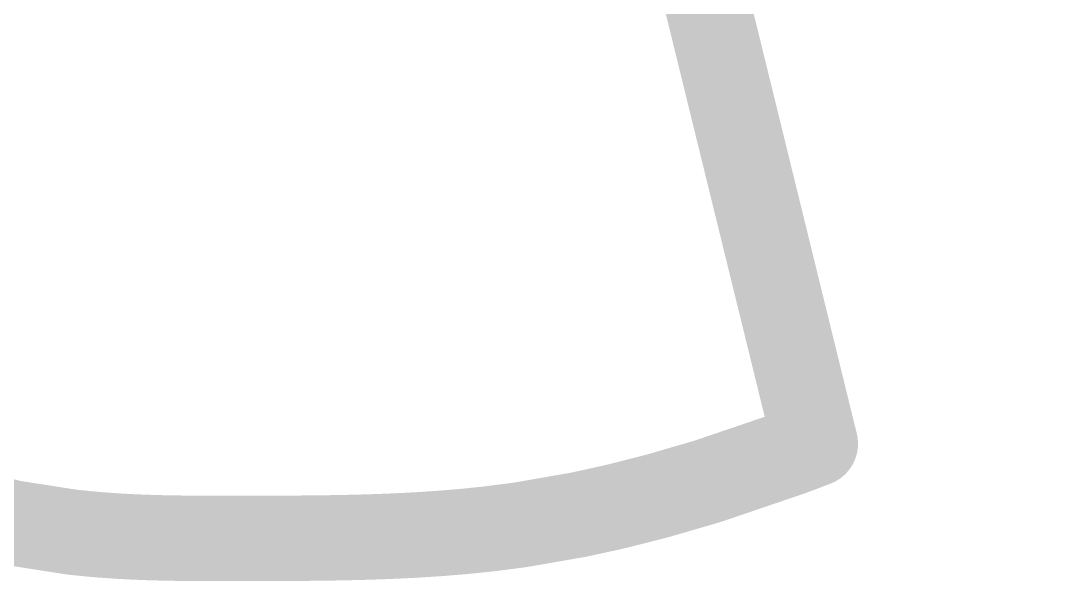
# Model space of a CAD drawing. Header units: millimetres. Extents: x 6 to 417, y 41 to 311.
# Drawn here: x 389.042 to 390.266, y 55.069 to 55.725 of the extents above; entities that cross this region are included whole.
import ezdxf

# ---------------------------------------------------------------- set-up
doc = ezdxf.new("R2010")
doc.units = ezdxf.units.MM
doc.layers.add('DrillDrawing', color=1, linetype='Continuous')

msp = doc.modelspace()

# ---------------------------------------------------------------- linework, layer by layer
at = {"layer": 'DrillDrawing', "const_width": 0.0999998}
for points in [[(391.9245908, 55.11863245999999, -0.4142066719613573), (389.95509766, 57.0881256)], [(391.9245908, 55.11863245999999, -0.4142066719613573), (389.95509766, 57.0881256)], [(389.10160686, 55.12596035999999, -0.09442957476531925), (388.8289277, 55.20918091999999)], [(389.10160686, 55.12596035999999, -0.09442957476531925), (388.8289277, 55.20918091999999)]]:
    msp.add_lwpolyline(points, format="xyb", dxfattribs=at)
for points in [[(389.80709694, 55.90094738), (389.97190992, 55.22942725999999)], [(389.80709694, 55.90094738), (389.97190992, 55.22942725999999)], [(389.94385308, 55.21880752), (389.97190992, 55.22942725999999)], [(389.94385308, 55.21880752), (389.97190992, 55.22942725999999)], [(389.84592338, 55.18547763999999), (389.94385308, 55.21880752)], [(389.84592338, 55.18547763999999), (389.94385308, 55.21880752)], [(389.7872697, 55.16840122), (389.84592338, 55.18547763999999)], [(389.7872697, 55.16840122), (389.84592338, 55.18547763999999)], [(389.73811054, 55.15589426), (389.7872697, 55.16840122)], [(389.73811054, 55.15589426), (389.7872697, 55.16840122)], [(389.62585524, 55.13436522), (389.69526836, 55.14645054)], [(389.62585524, 55.13436522), (389.69526836, 55.14645054)], [(389.69526836, 55.14645054), (389.73811054, 55.15589426)], [(389.69526836, 55.14645054), (389.73811054, 55.15589426)], [(389.58838262, 55.12957732), (389.62585524, 55.13436522)], [(389.58838262, 55.12957732), (389.62585524, 55.13436522)], [(389.1016094, 55.12596035999999), (389.12953162, 55.12318414)], [(389.1016094, 55.12596035999999), (389.12953162, 55.12318414)], [(389.12953162, 55.12318414), (389.15186838, 55.1215306)], [(389.12953162, 55.12318414), (389.15186838, 55.1215306)], [(389.47618066, 55.12122833999999), (389.49321136, 55.12201573999999)], [(389.47618066, 55.12122833999999), (389.49321136, 55.12201573999999)], [(389.49321136, 55.12201573999999), (389.51296748, 55.1231181)], [(389.49321136, 55.12201573999999), (389.51296748, 55.1231181)], [(389.51296748, 55.1231181), (389.53402408, 55.12454049999999)], [(389.51296748, 55.1231181), (389.53402408, 55.12454049999999)], [(389.53402408, 55.12454049999999), (389.55916754, 55.1266106)], [(389.53402408, 55.12454049999999), (389.55916754, 55.1266106)], [(389.55916754, 55.1266106), (389.58838262, 55.12957732)], [(389.55916754, 55.1266106), (389.58838262, 55.12957732)], [(389.15186838, 55.1215306), (389.17052976, 55.12049174)], [(389.15186838, 55.1215306), (389.17052976, 55.12049174)], [(389.17052976, 55.12049174), (389.18563514, 55.1198542)], [(389.17052976, 55.12049174), (389.18563514, 55.1198542)], [(389.18563514, 55.1198542), (389.19894474, 55.11942748)], [(389.18563514, 55.1198542), (389.19894474, 55.11942748)], [(389.19894474, 55.11942748), (389.20885328, 55.11918364)], [(389.19894474, 55.11942748), (389.20885328, 55.11918364)], [(389.20885328, 55.11918364), (389.21870086, 55.11899568)], [(389.20885328, 55.11918364), (389.21870086, 55.11899568)], [(389.21870086, 55.11899568), (389.22685934, 55.1188763)], [(389.21870086, 55.11899568), (389.22685934, 55.1188763)], [(389.22685934, 55.1188763), (389.23335666, 55.11880009999999)], [(389.22685934, 55.1188763), (389.23335666, 55.11880009999999)], [(389.23335666, 55.11880009999999), (389.23982858, 55.11874422)], [(389.23335666, 55.11880009999999), (389.23982858, 55.11874422)], [(389.23982858, 55.11874422), (389.2446622, 55.1187112)], [(389.23982858, 55.11874422), (389.2446622, 55.1187112)], [(389.2446622, 55.1187112), (389.24948312, 55.11868579999999)], [(389.2446622, 55.1187112), (389.24948312, 55.11868579999999)], [(389.24948312, 55.11868579999999), (389.2542888, 55.11866548)], [(389.24948312, 55.11868579999999), (389.2542888, 55.11866548)], [(389.2542888, 55.11866548), (389.25748666, 55.11865531999999)], [(389.2542888, 55.11866548), (389.25748666, 55.11865531999999)], [(389.25748666, 55.11865531999999), (389.26067436, 55.1186477)], [(389.25748666, 55.11865531999999), (389.26067436, 55.1186477)], [(389.26067436, 55.1186477), (389.26385698, 55.11864262)], [(389.26067436, 55.1186477), (389.26385698, 55.11864262)], [(389.26385698, 55.11864262), (389.26703452, 55.11863753999999)], [(389.26385698, 55.11864262), (389.26703452, 55.11863753999999)], [(389.26703452, 55.11863753999999), (389.27020444, 55.118635)], [(389.26703452, 55.11863753999999), (389.27020444, 55.118635)], [(389.27020444, 55.118635), (389.27178686, 55.118635)], [(389.27020444, 55.118635), (389.27178686, 55.118635)], [(389.27178686, 55.118635), (389.27336674, 55.11863245999999)], [(389.27178686, 55.118635), (389.27336674, 55.11863245999999)], [(389.27336674, 55.11863245999999), (389.27494662, 55.11863245999999)], [(389.27336674, 55.11863245999999), (389.27494662, 55.11863245999999)], [(389.27494662, 55.11863245999999), (389.27652396, 55.11863245999999)], [(389.27494662, 55.11863245999999), (389.27652396, 55.11863245999999)], [(389.27652396, 55.11863245999999), (389.2781013, 55.11863245999999)], [(389.27652396, 55.11863245999999), (389.2781013, 55.11863245999999)], [(389.2781013, 55.11863245999999), (389.2796761, 55.11863245999999)], [(389.2781013, 55.11863245999999), (389.2796761, 55.11863245999999)], [(389.2796761, 55.11863245999999), (389.28124836, 55.11863245999999)], [(389.2796761, 55.11863245999999), (389.28124836, 55.11863245999999)], [(389.28124836, 55.11863245999999), (389.28282062, 55.11863245999999)], [(389.28124836, 55.11863245999999), (389.28282062, 55.11863245999999)], [(389.28282062, 55.11863245999999), (389.28439034, 55.11863245999999)], [(389.28282062, 55.11863245999999), (389.28439034, 55.11863245999999)], [(389.28439034, 55.11863245999999), (389.28595752, 55.11863245999999)], [(389.28439034, 55.11863245999999), (389.28595752, 55.11863245999999)], [(389.28595752, 55.11863245999999), (389.2875247, 55.11863245999999)], [(389.28595752, 55.11863245999999), (389.2875247, 55.11863245999999)], [(389.2875247, 55.11863245999999), (389.28908934, 55.11863245999999)], [(389.2875247, 55.11863245999999), (389.28908934, 55.11863245999999)], [(389.28908934, 55.11863245999999), (389.29065398, 55.11863245999999)], [(389.28908934, 55.11863245999999), (389.29065398, 55.11863245999999)], [(389.29065398, 55.11863245999999), (389.29221608, 55.11863245999999)], [(389.29065398, 55.11863245999999), (389.29221608, 55.11863245999999)], [(389.29221608, 55.11863245999999), (389.29377564, 55.11863245999999)], [(389.29221608, 55.11863245999999), (389.29377564, 55.11863245999999)], [(389.29377564, 55.11863245999999), (389.2953352, 55.11863245999999)], [(389.29377564, 55.11863245999999), (389.2953352, 55.11863245999999)], [(389.2953352, 55.11863245999999), (389.29689222, 55.11863245999999)], [(389.2953352, 55.11863245999999), (389.29689222, 55.11863245999999)], [(389.29689222, 55.11863245999999), (389.29844924, 55.11863245999999)], [(389.29689222, 55.11863245999999), (389.29844924, 55.11863245999999)], [(389.29844924, 55.11863245999999), (389.30000372, 55.118635)], [(389.29844924, 55.11863245999999), (389.30000372, 55.118635)], [(389.30000372, 55.118635), (389.3031076, 55.118635)], [(389.30000372, 55.118635), (389.3031076, 55.118635)], [(389.3031076, 55.118635), (389.3062064, 55.11863753999999)], [(389.3031076, 55.118635), (389.3062064, 55.11863753999999)], [(389.3062064, 55.11863753999999), (389.30930012, 55.11863753999999)], [(389.3062064, 55.11863753999999), (389.30930012, 55.11863753999999)], [(389.30930012, 55.11863753999999), (389.31238622, 55.11864008)], [(389.30930012, 55.11863753999999), (389.31238622, 55.11864008)], [(389.31238622, 55.11864008), (389.31546724, 55.11864262)], [(389.31238622, 55.11864008), (389.31546724, 55.11864262)], [(389.31546724, 55.11864262), (389.31854318, 55.1186477)], [(389.31546724, 55.11864262), (389.31854318, 55.1186477)], [(389.31854318, 55.1186477), (389.32314566, 55.11865278)], [(389.31854318, 55.1186477), (389.32314566, 55.11865278)], [(389.32314566, 55.11865278), (389.32773544, 55.1186604)], [(389.32314566, 55.11865278), (389.32773544, 55.1186604)], [(389.32773544, 55.1186604), (389.33231252, 55.11867056)], [(389.32773544, 55.1186604), (389.33231252, 55.11867056)], [(389.33231252, 55.11867056), (389.33687944, 55.11868326)], [(389.33231252, 55.11867056), (389.33687944, 55.11868326)], [(389.33687944, 55.11868326), (389.3429475, 55.11870357999999)], [(389.33687944, 55.11868326), (389.3429475, 55.11870357999999)], [(389.3429475, 55.11870357999999), (389.34899524, 55.11872644)], [(389.3429475, 55.11870357999999), (389.34899524, 55.11872644)], [(389.34899524, 55.11872644), (389.35502012, 55.11875438)], [(389.34899524, 55.11872644), (389.35502012, 55.11875438)], [(389.35502012, 55.11875438), (389.36252582, 55.11879756)], [(389.35502012, 55.11875438), (389.36252582, 55.11879756)], [(389.36252582, 55.11879756), (389.37000104, 55.1188509)], [(389.36252582, 55.11879756), (389.37000104, 55.1188509)], [(389.37000104, 55.1188509), (389.37893168, 55.11892709999999)], [(389.37000104, 55.1188509), (389.37893168, 55.11892709999999)], [(389.37893168, 55.11892709999999), (389.38781914, 55.11902108)], [(389.37893168, 55.11892709999999), (389.38781914, 55.11902108)], [(389.38781914, 55.11902108), (389.3981417, 55.11915062)], [(389.38781914, 55.11902108), (389.3981417, 55.11915062)], [(389.3981417, 55.11915062), (389.40840838, 55.1193081)], [(389.3981417, 55.11915062), (389.40840838, 55.1193081)], [(389.40840838, 55.1193081), (389.42008476, 55.119524)], [(389.40840838, 55.1193081), (389.42008476, 55.119524)], [(389.42008476, 55.119524), (389.43314544, 55.11981356)], [(389.42008476, 55.119524), (389.43314544, 55.11981356)], [(389.43314544, 55.11981356), (389.44613246, 55.12016408)], [(389.43314544, 55.11981356), (389.44613246, 55.12016408)], [(389.44613246, 55.12016408), (389.46048346, 55.12062382)], [(389.44613246, 55.12016408), (389.46048346, 55.12062382)], [(389.46048346, 55.12062382), (389.47618066, 55.12122833999999)], [(389.46048346, 55.12062382), (389.47618066, 55.12122833999999)]]:
    msp.add_lwpolyline(points, dxfattribs=at)
at = {"layer": 'DrillDrawing', "const_width": 0.0499999}
for points in [[(389.94691124, 55.22942725999999, 1), (389.9969086, 55.22942725999999, 1)], [(389.94691124, 55.22942725999999, 1), (389.9969086, 55.22942725999999, 1)], [(389.94691124, 55.22942725999999, 1), (389.9969086, 55.22942725999999, 1)], [(389.94691124, 55.22942725999999, 1), (389.9969086, 55.22942725999999, 1)], [(389.9188544, 55.21880752, 1), (389.9688517599999, 55.21880752, 1)], [(389.9188544, 55.21880752, 1), (389.9688517599999, 55.21880752, 1)], [(389.9188544, 55.21880752, 1), (389.9688517599999, 55.21880752, 1)], [(389.9188544, 55.21880752, 1), (389.9688517599999, 55.21880752, 1)], [(389.8209247, 55.18547763999999, 1), (389.87092206, 55.18547763999999, 1)], [(389.8209247, 55.18547763999999, 1), (389.87092206, 55.18547763999999, 1)], [(389.8209247, 55.18547763999999, 1), (389.87092206, 55.18547763999999, 1)], [(389.8209247, 55.18547763999999, 1), (389.87092206, 55.18547763999999, 1)], [(389.76227102, 55.16840122, 1), (389.81226838, 55.16840122, 1)], [(389.76227102, 55.16840122, 1), (389.81226838, 55.16840122, 1)], [(389.76227102, 55.16840122, 1), (389.81226838, 55.16840122, 1)], [(389.76227102, 55.16840122, 1), (389.81226838, 55.16840122, 1)], [(389.67026968, 55.14645054, 1), (389.72026704, 55.14645054, 1)], [(389.67026968, 55.14645054, 1), (389.72026704, 55.14645054, 1)], [(389.67026968, 55.14645054, 1), (389.72026704, 55.14645054, 1)], [(389.67026968, 55.14645054, 1), (389.72026704, 55.14645054, 1)], [(389.71311186, 55.15589426, 1), (389.76310922, 55.15589426, 1)], [(389.71311186, 55.15589426, 1), (389.76310922, 55.15589426, 1)], [(389.71311186, 55.15589426, 1), (389.76310922, 55.15589426, 1)], [(389.71311186, 55.15589426, 1), (389.76310922, 55.15589426, 1)], [(389.60085656, 55.13436522, 1), (389.65085392, 55.13436522, 1)], [(389.60085656, 55.13436522, 1), (389.65085392, 55.13436522, 1)], [(389.60085656, 55.13436522, 1), (389.65085392, 55.13436522, 1)], [(389.60085656, 55.13436522, 1), (389.65085392, 55.13436522, 1)], [(389.07660818, 55.12596035999999, 1), (389.12660554, 55.12596035999999, 1)], [(389.07660818, 55.12596035999999, 1), (389.12660554, 55.12596035999999, 1)], [(389.07661072, 55.12596035999999, 1), (389.12660808, 55.12596035999999, 1)], [(389.07661072, 55.12596035999999, 1), (389.12660808, 55.12596035999999, 1)], [(389.10453294, 55.12318414, 1), (389.1545303, 55.12318414, 1)], [(389.10453294, 55.12318414, 1), (389.1545303, 55.12318414, 1)], [(389.10453294, 55.12318414, 1), (389.1545303, 55.12318414, 1)], [(389.10453294, 55.12318414, 1), (389.1545303, 55.12318414, 1)], [(389.46821268, 55.12201573999999, 1), (389.51821004, 55.12201573999999, 1)], [(389.46821268, 55.12201573999999, 1), (389.51821004, 55.12201573999999, 1)], [(389.46821268, 55.12201573999999, 1), (389.51821004, 55.12201573999999, 1)], [(389.46821268, 55.12201573999999, 1), (389.51821004, 55.12201573999999, 1)], [(389.4879688, 55.1231181, 1), (389.53796616, 55.1231181, 1)], [(389.4879688, 55.1231181, 1), (389.53796616, 55.1231181, 1)], [(389.4879688, 55.1231181, 1), (389.53796616, 55.1231181, 1)], [(389.4879688, 55.1231181, 1), (389.53796616, 55.1231181, 1)], [(389.5090254, 55.12454049999999, 1), (389.55902276, 55.12454049999999, 1)], [(389.5090254, 55.12454049999999, 1), (389.55902276, 55.12454049999999, 1)], [(389.5090254, 55.12454049999999, 1), (389.55902276, 55.12454049999999, 1)], [(389.5090254, 55.12454049999999, 1), (389.55902276, 55.12454049999999, 1)], [(389.53416886, 55.1266106, 1), (389.58416622, 55.1266106, 1)], [(389.53416886, 55.1266106, 1), (389.58416622, 55.1266106, 1)], [(389.53416886, 55.1266106, 1), (389.58416622, 55.1266106, 1)], [(389.53416886, 55.1266106, 1), (389.58416622, 55.1266106, 1)], [(389.56338394, 55.12957732, 1), (389.6133813, 55.12957732, 1)], [(389.56338394, 55.12957732, 1), (389.6133813, 55.12957732, 1)], [(389.56338394, 55.12957732, 1), (389.6133813, 55.12957732, 1)], [(389.56338394, 55.12957732, 1), (389.6133813, 55.12957732, 1)], [(389.1268697, 55.1215306, 1), (389.17686706, 55.1215306, 1)], [(389.1268697, 55.1215306, 1), (389.17686706, 55.1215306, 1)], [(389.1268697, 55.1215306, 1), (389.17686706, 55.1215306, 1)], [(389.1268697, 55.1215306, 1), (389.17686706, 55.1215306, 1)], [(389.14553108, 55.12049174, 1), (389.19552844, 55.12049174, 1)], [(389.14553108, 55.12049174, 1), (389.19552844, 55.12049174, 1)], [(389.14553108, 55.12049174, 1), (389.19552844, 55.12049174, 1)], [(389.14553108, 55.12049174, 1), (389.19552844, 55.12049174, 1)], [(389.16063646, 55.1198542, 1), (389.21063382, 55.1198542, 1)], [(389.16063646, 55.1198542, 1), (389.21063382, 55.1198542, 1)], [(389.16063646, 55.1198542, 1), (389.21063382, 55.1198542, 1)], [(389.16063646, 55.1198542, 1), (389.21063382, 55.1198542, 1)], [(389.17394606, 55.11942748, 1), (389.22394342, 55.11942748, 1)], [(389.17394606, 55.11942748, 1), (389.22394342, 55.11942748, 1)], [(389.17394606, 55.11942748, 1), (389.22394342, 55.11942748, 1)], [(389.17394606, 55.11942748, 1), (389.22394342, 55.11942748, 1)], [(389.1838546, 55.11918364, 1), (389.23385196, 55.11918364, 1)], [(389.1838546, 55.11918364, 1), (389.23385196, 55.11918364, 1)], [(389.1838546, 55.11918364, 1), (389.23385196, 55.11918364, 1)], [(389.1838546, 55.11918364, 1), (389.23385196, 55.11918364, 1)], [(389.19370218, 55.11899568, 1), (389.24369954, 55.11899568, 1)], [(389.19370218, 55.11899568, 1), (389.24369954, 55.11899568, 1)], [(389.19370218, 55.11899568, 1), (389.24369954, 55.11899568, 1)], [(389.19370218, 55.11899568, 1), (389.24369954, 55.11899568, 1)], [(389.20186066, 55.1188763, 1), (389.25185802, 55.1188763, 1)], [(389.20186066, 55.1188763, 1), (389.25185802, 55.1188763, 1)], [(389.20186066, 55.1188763, 1), (389.25185802, 55.1188763, 1)], [(389.20186066, 55.1188763, 1), (389.25185802, 55.1188763, 1)], [(389.20835798, 55.11880009999999, 1), (389.25835534, 55.11880009999999, 1)], [(389.20835798, 55.11880009999999, 1), (389.25835534, 55.11880009999999, 1)], [(389.20835798, 55.11880009999999, 1), (389.25835534, 55.11880009999999, 1)], [(389.20835798, 55.11880009999999, 1), (389.25835534, 55.11880009999999, 1)], [(389.2148299, 55.11874422, 1), (389.26482726, 55.11874422, 1)], [(389.2148299, 55.11874422, 1), (389.26482726, 55.11874422, 1)], [(389.2148299, 55.11874422, 1), (389.26482726, 55.11874422, 1)], [(389.2148299, 55.11874422, 1), (389.26482726, 55.11874422, 1)], [(389.21966352, 55.1187112, 1), (389.26966088, 55.1187112, 1)], [(389.21966352, 55.1187112, 1), (389.26966088, 55.1187112, 1)], [(389.21966352, 55.1187112, 1), (389.26966088, 55.1187112, 1)], [(389.21966352, 55.1187112, 1), (389.26966088, 55.1187112, 1)], [(389.22448444, 55.11868579999999, 1), (389.2744818, 55.11868579999999, 1)], [(389.22448444, 55.11868579999999, 1), (389.2744818, 55.11868579999999, 1)], [(389.22448444, 55.11868579999999, 1), (389.2744818, 55.11868579999999, 1)], [(389.22448444, 55.11868579999999, 1), (389.2744818, 55.11868579999999, 1)], [(389.22929012, 55.11866548, 1), (389.27928748, 55.11866548, 1)], [(389.22929012, 55.11866548, 1), (389.27928748, 55.11866548, 1)], [(389.22929012, 55.11866548, 1), (389.27928748, 55.11866548, 1)], [(389.22929012, 55.11866548, 1), (389.27928748, 55.11866548, 1)], [(389.23248798, 55.11865531999999, 1), (389.28248534, 55.11865531999999, 1)], [(389.23248798, 55.11865531999999, 1), (389.28248534, 55.11865531999999, 1)], [(389.23248798, 55.11865531999999, 1), (389.28248534, 55.11865531999999, 1)], [(389.23248798, 55.11865531999999, 1), (389.28248534, 55.11865531999999, 1)], [(389.23567568, 55.1186477, 1), (389.28567304, 55.1186477, 1)], [(389.23567568, 55.1186477, 1), (389.28567304, 55.1186477, 1)], [(389.23567568, 55.1186477, 1), (389.28567304, 55.1186477, 1)], [(389.23567568, 55.1186477, 1), (389.28567304, 55.1186477, 1)], [(389.2388583, 55.11864262, 1), (389.28885566, 55.11864262, 1)], [(389.2388583, 55.11864262, 1), (389.28885566, 55.11864262, 1)], [(389.2388583, 55.11864262, 1), (389.28885566, 55.11864262, 1)], [(389.2388583, 55.11864262, 1), (389.28885566, 55.11864262, 1)], [(389.24203584, 55.11863753999999, 1), (389.2920332, 55.11863753999999, 1)], [(389.24203584, 55.11863753999999, 1), (389.2920332, 55.11863753999999, 1)], [(389.24203584, 55.11863753999999, 1), (389.2920332, 55.11863753999999, 1)], [(389.24203584, 55.11863753999999, 1), (389.2920332, 55.11863753999999, 1)], [(389.24520576, 55.118635, 1), (389.29520312, 55.118635, 1)], [(389.24520576, 55.118635, 1), (389.29520312, 55.118635, 1)], [(389.24520576, 55.118635, 1), (389.29520312, 55.118635, 1)], [(389.24520576, 55.118635, 1), (389.29520312, 55.118635, 1)], [(389.24678818, 55.118635, 1), (389.29678554, 55.118635, 1)], [(389.24678818, 55.118635, 1), (389.29678554, 55.118635, 1)], [(389.24678818, 55.118635, 1), (389.29678554, 55.118635, 1)], [(389.24678818, 55.118635, 1), (389.29678554, 55.118635, 1)], [(389.24836806, 55.11863245999999, 1), (389.29836542, 55.11863245999999, 1)], [(389.24836806, 55.11863245999999, 1), (389.29836542, 55.11863245999999, 1)], [(389.24836806, 55.11863245999999, 1), (389.29836542, 55.11863245999999, 1)], [(389.24836806, 55.11863245999999, 1), (389.29836542, 55.11863245999999, 1)], [(389.24994794, 55.11863245999999, 1), (389.2999453, 55.11863245999999, 1)], [(389.24994794, 55.11863245999999, 1), (389.2999453, 55.11863245999999, 1)], [(389.24994794, 55.11863245999999, 1), (389.2999453, 55.11863245999999, 1)], [(389.24994794, 55.11863245999999, 1), (389.2999453, 55.11863245999999, 1)], [(389.25152528, 55.11863245999999, 1), (389.30152264, 55.11863245999999, 1)], [(389.25152528, 55.11863245999999, 1), (389.30152264, 55.11863245999999, 1)], [(389.25152528, 55.11863245999999, 1), (389.30152264, 55.11863245999999, 1)], [(389.25152528, 55.11863245999999, 1), (389.30152264, 55.11863245999999, 1)], [(389.25310262, 55.11863245999999, 1), (389.30309998, 55.11863245999999, 1)], [(389.25310262, 55.11863245999999, 1), (389.30309998, 55.11863245999999, 1)], [(389.25310262, 55.11863245999999, 1), (389.30309998, 55.11863245999999, 1)], [(389.25310262, 55.11863245999999, 1), (389.30309998, 55.11863245999999, 1)], [(389.25467742, 55.11863245999999, 1), (389.30467478, 55.11863245999999, 1)], [(389.25467742, 55.11863245999999, 1), (389.30467478, 55.11863245999999, 1)], [(389.25467742, 55.11863245999999, 1), (389.30467478, 55.11863245999999, 1)], [(389.25467742, 55.11863245999999, 1), (389.30467478, 55.11863245999999, 1)], [(389.25624968, 55.11863245999999, 1), (389.30624704, 55.11863245999999, 1)], [(389.25624968, 55.11863245999999, 1), (389.30624704, 55.11863245999999, 1)], [(389.25624968, 55.11863245999999, 1), (389.30624704, 55.11863245999999, 1)], [(389.25624968, 55.11863245999999, 1), (389.30624704, 55.11863245999999, 1)], [(389.25782194, 55.11863245999999, 1), (389.3078193, 55.11863245999999, 1)], [(389.25782194, 55.11863245999999, 1), (389.3078193, 55.11863245999999, 1)], [(389.25782194, 55.11863245999999, 1), (389.3078193, 55.11863245999999, 1)], [(389.25782194, 55.11863245999999, 1), (389.3078193, 55.11863245999999, 1)], [(389.25939166, 55.11863245999999, 1), (389.30938902, 55.11863245999999, 1)], [(389.25939166, 55.11863245999999, 1), (389.30938902, 55.11863245999999, 1)], [(389.25939166, 55.11863245999999, 1), (389.30938902, 55.11863245999999, 1)], [(389.25939166, 55.11863245999999, 1), (389.30938902, 55.11863245999999, 1)], [(389.26095884, 55.11863245999999, 1), (389.3109562, 55.11863245999999, 1)], [(389.26095884, 55.11863245999999, 1), (389.3109562, 55.11863245999999, 1)], [(389.26095884, 55.11863245999999, 1), (389.3109562, 55.11863245999999, 1)], [(389.26095884, 55.11863245999999, 1), (389.3109562, 55.11863245999999, 1)], [(389.26252602, 55.11863245999999, 1), (389.31252338, 55.11863245999999, 1)], [(389.26252602, 55.11863245999999, 1), (389.31252338, 55.11863245999999, 1)], [(389.26252602, 55.11863245999999, 1), (389.31252338, 55.11863245999999, 1)], [(389.26252602, 55.11863245999999, 1), (389.31252338, 55.11863245999999, 1)], [(389.26409066, 55.11863245999999, 1), (389.31408802, 55.11863245999999, 1)], [(389.26409066, 55.11863245999999, 1), (389.31408802, 55.11863245999999, 1)], [(389.26409066, 55.11863245999999, 1), (389.31408802, 55.11863245999999, 1)], [(389.26409066, 55.11863245999999, 1), (389.31408802, 55.11863245999999, 1)], [(389.2656553, 55.11863245999999, 1), (389.31565266, 55.11863245999999, 1)], [(389.2656553, 55.11863245999999, 1), (389.31565266, 55.11863245999999, 1)], [(389.2656553, 55.11863245999999, 1), (389.31565266, 55.11863245999999, 1)], [(389.2656553, 55.11863245999999, 1), (389.31565266, 55.11863245999999, 1)], [(389.2672174, 55.11863245999999, 1), (389.31721476, 55.11863245999999, 1)], [(389.2672174, 55.11863245999999, 1), (389.31721476, 55.11863245999999, 1)], [(389.2672174, 55.11863245999999, 1), (389.31721476, 55.11863245999999, 1)], [(389.2672174, 55.11863245999999, 1), (389.31721476, 55.11863245999999, 1)], [(389.26877696, 55.11863245999999, 1), (389.31877432, 55.11863245999999, 1)], [(389.26877696, 55.11863245999999, 1), (389.31877432, 55.11863245999999, 1)], [(389.26877696, 55.11863245999999, 1), (389.31877432, 55.11863245999999, 1)], [(389.26877696, 55.11863245999999, 1), (389.31877432, 55.11863245999999, 1)], [(389.27033652, 55.11863245999999, 1), (389.32033388, 55.11863245999999, 1)], [(389.27033652, 55.11863245999999, 1), (389.32033388, 55.11863245999999, 1)], [(389.27033652, 55.11863245999999, 1), (389.32033388, 55.11863245999999, 1)], [(389.27033652, 55.11863245999999, 1), (389.32033388, 55.11863245999999, 1)], [(389.27189354, 55.11863245999999, 1), (389.3218909, 55.11863245999999, 1)], [(389.27189354, 55.11863245999999, 1), (389.3218909, 55.11863245999999, 1)], [(389.27189354, 55.11863245999999, 1), (389.3218909, 55.11863245999999, 1)], [(389.27189354, 55.11863245999999, 1), (389.3218909, 55.11863245999999, 1)], [(389.27345056, 55.11863245999999, 1), (389.32344792, 55.11863245999999, 1)], [(389.27345056, 55.11863245999999, 1), (389.32344792, 55.11863245999999, 1)], [(389.27345056, 55.11863245999999, 1), (389.32344792, 55.11863245999999, 1)], [(389.27345056, 55.11863245999999, 1), (389.32344792, 55.11863245999999, 1)], [(389.27500504, 55.118635, 1), (389.3250024, 55.118635, 1)], [(389.27500504, 55.118635, 1), (389.3250024, 55.118635, 1)], [(389.27500504, 55.118635, 1), (389.3250024, 55.118635, 1)], [(389.27500504, 55.118635, 1), (389.3250024, 55.118635, 1)], [(389.27810892, 55.118635, 1), (389.32810628, 55.118635, 1)], [(389.27810892, 55.118635, 1), (389.32810628, 55.118635, 1)], [(389.27810892, 55.118635, 1), (389.32810628, 55.118635, 1)], [(389.27810892, 55.118635, 1), (389.32810628, 55.118635, 1)], [(389.28120772, 55.11863753999999, 1), (389.33120508, 55.11863753999999, 1)], [(389.28120772, 55.11863753999999, 1), (389.33120508, 55.11863753999999, 1)], [(389.28120772, 55.11863753999999, 1), (389.33120508, 55.11863753999999, 1)], [(389.28120772, 55.11863753999999, 1), (389.33120508, 55.11863753999999, 1)], [(389.28430144, 55.11863753999999, 1), (389.3342988, 55.11863753999999, 1)], [(389.28430144, 55.11863753999999, 1), (389.3342988, 55.11863753999999, 1)], [(389.28430144, 55.11863753999999, 1), (389.3342988, 55.11863753999999, 1)], [(389.28430144, 55.11863753999999, 1), (389.3342988, 55.11863753999999, 1)], [(389.28738754, 55.11864008, 1), (389.3373849, 55.11864008, 1)], [(389.28738754, 55.11864008, 1), (389.3373849, 55.11864008, 1)], [(389.28738754, 55.11864008, 1), (389.3373849, 55.11864008, 1)], [(389.28738754, 55.11864008, 1), (389.3373849, 55.11864008, 1)], [(389.29046856, 55.11864262, 1), (389.34046592, 55.11864262, 1)], [(389.29046856, 55.11864262, 1), (389.34046592, 55.11864262, 1)], [(389.29046856, 55.11864262, 1), (389.34046592, 55.11864262, 1)], [(389.29046856, 55.11864262, 1), (389.34046592, 55.11864262, 1)], [(389.2935445, 55.1186477, 1), (389.34354186, 55.1186477, 1)], [(389.2935445, 55.1186477, 1), (389.34354186, 55.1186477, 1)], [(389.2935445, 55.1186477, 1), (389.34354186, 55.1186477, 1)], [(389.2935445, 55.1186477, 1), (389.34354186, 55.1186477, 1)], [(389.29814698, 55.11865278, 1), (389.34814434, 55.11865278, 1)], [(389.29814698, 55.11865278, 1), (389.34814434, 55.11865278, 1)], [(389.29814698, 55.11865278, 1), (389.34814434, 55.11865278, 1)], [(389.29814698, 55.11865278, 1), (389.34814434, 55.11865278, 1)], [(389.30273676, 55.1186604, 1), (389.35273412, 55.1186604, 1)], [(389.30273676, 55.1186604, 1), (389.35273412, 55.1186604, 1)], [(389.30273676, 55.1186604, 1), (389.35273412, 55.1186604, 1)], [(389.30273676, 55.1186604, 1), (389.35273412, 55.1186604, 1)], [(389.30731384, 55.11867056, 1), (389.3573112, 55.11867056, 1)], [(389.30731384, 55.11867056, 1), (389.3573112, 55.11867056, 1)], [(389.30731384, 55.11867056, 1), (389.3573112, 55.11867056, 1)], [(389.30731384, 55.11867056, 1), (389.3573112, 55.11867056, 1)], [(389.31188076, 55.11868326, 1), (389.36187812, 55.11868326, 1)], [(389.31188076, 55.11868326, 1), (389.36187812, 55.11868326, 1)], [(389.31188076, 55.11868326, 1), (389.36187812, 55.11868326, 1)], [(389.31188076, 55.11868326, 1), (389.36187812, 55.11868326, 1)], [(389.31794882, 55.11870357999999, 1), (389.36794618, 55.11870357999999, 1)], [(389.31794882, 55.11870357999999, 1), (389.36794618, 55.11870357999999, 1)], [(389.31794882, 55.11870357999999, 1), (389.36794618, 55.11870357999999, 1)], [(389.31794882, 55.11870357999999, 1), (389.36794618, 55.11870357999999, 1)], [(389.32399656, 55.11872644, 1), (389.37399392, 55.11872644, 1)], [(389.32399656, 55.11872644, 1), (389.37399392, 55.11872644, 1)], [(389.32399656, 55.11872644, 1), (389.37399392, 55.11872644, 1)], [(389.32399656, 55.11872644, 1), (389.37399392, 55.11872644, 1)], [(389.33002144, 55.11875438, 1), (389.3800188, 55.11875438, 1)], [(389.33002144, 55.11875438, 1), (389.3800188, 55.11875438, 1)], [(389.33002144, 55.11875438, 1), (389.3800188, 55.11875438, 1)], [(389.33002144, 55.11875438, 1), (389.3800188, 55.11875438, 1)], [(389.33752714, 55.11879756, 1), (389.3875245, 55.11879756, 1)], [(389.33752714, 55.11879756, 1), (389.3875245, 55.11879756, 1)], [(389.33752714, 55.11879756, 1), (389.3875245, 55.11879756, 1)], [(389.33752714, 55.11879756, 1), (389.3875245, 55.11879756, 1)], [(389.34500236, 55.1188509, 1), (389.39499972, 55.1188509, 1)], [(389.34500236, 55.1188509, 1), (389.39499972, 55.1188509, 1)], [(389.34500236, 55.1188509, 1), (389.39499972, 55.1188509, 1)], [(389.34500236, 55.1188509, 1), (389.39499972, 55.1188509, 1)], [(389.353933, 55.11892709999999, 1), (389.40393036, 55.11892709999999, 1)], [(389.353933, 55.11892709999999, 1), (389.40393036, 55.11892709999999, 1)], [(389.353933, 55.11892709999999, 1), (389.40393036, 55.11892709999999, 1)], [(389.353933, 55.11892709999999, 1), (389.40393036, 55.11892709999999, 1)], [(389.36282046, 55.11902108, 1), (389.41281782, 55.11902108, 1)], [(389.36282046, 55.11902108, 1), (389.41281782, 55.11902108, 1)], [(389.36282046, 55.11902108, 1), (389.41281782, 55.11902108, 1)], [(389.36282046, 55.11902108, 1), (389.41281782, 55.11902108, 1)], [(389.37314302, 55.11915062, 1), (389.4231403799999, 55.11915062, 1)], [(389.37314302, 55.11915062, 1), (389.4231403799999, 55.11915062, 1)], [(389.37314302, 55.11915062, 1), (389.4231403799999, 55.11915062, 1)], [(389.37314302, 55.11915062, 1), (389.4231403799999, 55.11915062, 1)], [(389.3834097, 55.1193081, 1), (389.43340706, 55.1193081, 1)], [(389.3834097, 55.1193081, 1), (389.43340706, 55.1193081, 1)], [(389.3834097, 55.1193081, 1), (389.43340706, 55.1193081, 1)], [(389.3834097, 55.1193081, 1), (389.43340706, 55.1193081, 1)], [(389.39508608, 55.119524, 1), (389.44508344, 55.119524, 1)], [(389.39508608, 55.119524, 1), (389.44508344, 55.119524, 1)], [(389.39508608, 55.119524, 1), (389.44508344, 55.119524, 1)], [(389.39508608, 55.119524, 1), (389.44508344, 55.119524, 1)], [(389.40814676, 55.11981356, 1), (389.45814412, 55.11981356, 1)], [(389.40814676, 55.11981356, 1), (389.45814412, 55.11981356, 1)], [(389.40814676, 55.11981356, 1), (389.45814412, 55.11981356, 1)], [(389.40814676, 55.11981356, 1), (389.45814412, 55.11981356, 1)], [(389.42113378, 55.12016408, 1), (389.47113114, 55.12016408, 1)], [(389.42113378, 55.12016408, 1), (389.47113114, 55.12016408, 1)], [(389.42113378, 55.12016408, 1), (389.47113114, 55.12016408, 1)], [(389.42113378, 55.12016408, 1), (389.47113114, 55.12016408, 1)], [(389.43548478, 55.12062382, 1), (389.48548214, 55.12062382, 1)], [(389.43548478, 55.12062382, 1), (389.48548214, 55.12062382, 1)], [(389.43548478, 55.12062382, 1), (389.48548214, 55.12062382, 1)], [(389.43548478, 55.12062382, 1), (389.48548214, 55.12062382, 1)], [(389.45118198, 55.12122833999999, 1), (389.50117934, 55.12122833999999, 1)], [(389.45118198, 55.12122833999999, 1), (389.50117934, 55.12122833999999, 1)], [(389.45118198, 55.12122833999999, 1), (389.50117934, 55.12122833999999, 1)], [(389.45118198, 55.12122833999999, 1), (389.50117934, 55.12122833999999, 1)]]:
    msp.add_lwpolyline(points, format="xyb", close=True, dxfattribs=at)

doc.saveas('drawing.dxf')
